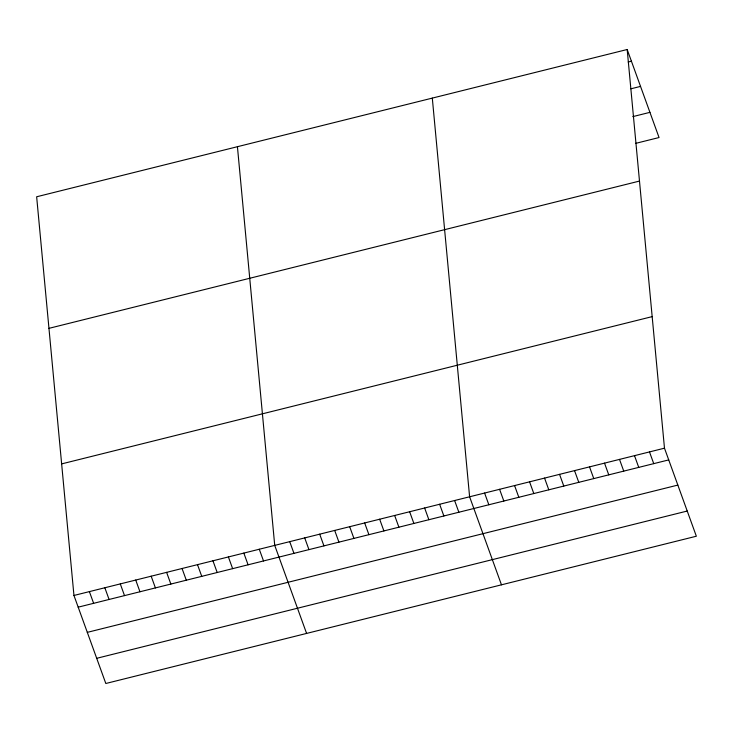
<?xml version="1.0" encoding="UTF-8"?>
<svg xmlns="http://www.w3.org/2000/svg" width="733" height="733" viewBox="0 0 733 733"><rect width="100%" height="100%" fill="white"/><g stroke="black" fill="none" stroke-linecap="round" stroke-linejoin="round"><path stroke-width="1.1" d="M627.182 49.505L36.65 196.774L73.951 595.462L105.818 683.495L696.35 536.226L664.483 448.184L627.182 49.505L659.049 137.538L635.493 143.411M628.208 62.012L631.425 61.215M630.902 88.803L640.541 86.402M632.808 116.62L649.933 112.351M48.955 328.347L639.497 181.069M61.636 463.897L652.178 316.619M73.951 595.462L664.483 448.184M78.184 607.171L668.725 459.903M87.3 632.359L677.842 485.081M96.701 658.307L687.233 511.038M649.493 451.922L653.735 463.641M634.503 455.66L638.736 467.379M619.513 459.399L623.746 471.117M604.523 463.137L608.756 474.856M589.524 466.875L593.767 478.594M574.535 470.613L578.777 482.332M559.545 474.352L563.787 486.071M544.555 478.09L548.797 489.809M529.565 481.828L533.807 493.547M514.575 485.567L518.817 497.286M499.585 489.305L503.828 501.024M484.595 493.052L488.838 504.762M501.473 584.824L469.606 496.791L432.305 98.103M454.616 500.529L458.858 512.239M439.626 504.267L443.868 515.977M424.636 508.006L428.869 519.715M409.646 511.744L413.879 523.454M394.656 515.482L398.889 527.192M379.657 519.221L383.9 530.93M364.668 522.959L368.91 534.669M349.678 526.697L353.92 538.407M334.688 530.435L338.93 542.145M319.698 534.174L323.94 545.883M304.708 537.912L308.95 549.622M289.718 541.65L293.96 553.36M306.596 633.422L274.728 545.389L237.428 146.701M259.28 549.237L263.523 560.956M243.842 553.094L248.075 564.804M228.394 556.943L232.636 568.652M212.946 560.791L217.188 572.51M197.507 564.648L201.749 576.358M182.059 568.496L186.301 580.215M166.611 572.354L170.853 584.064M151.172 576.202L155.414 587.912M135.724 580.05L139.966 591.769M120.285 583.908L124.518 595.617M104.837 587.756L109.08 599.475M89.389 591.613L93.632 603.323"/></g></svg>
